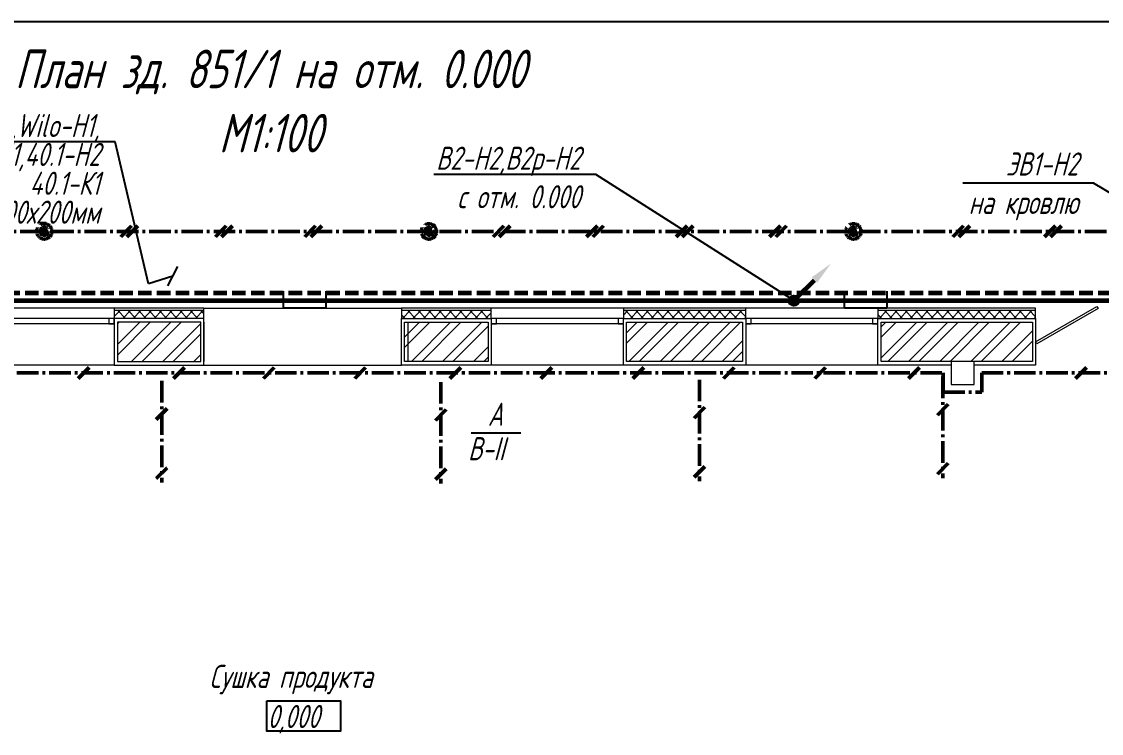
# Model space of a CAD drawing. Header units: millimetres. Extents: x -10490 to 5162, y -5053 to 76.
# Drawn here: x -4984.9 to -4583.3, y -1178.4 to -913.9 of the extents above; entities that cross this region are included whole.
import ezdxf
from ezdxf import colors
from ezdxf.entities.mleader import LeaderData, LeaderLine
from ezdxf.math import Vec2, Vec3

# ---------------------------------------------------------------- set-up
doc = ezdxf.new("R2010")
doc.units = ezdxf.units.MM
doc.linetypes.add('gost5', pattern=[7, 5, -2, 0])
doc.linetypes.add('gost6', pattern=[12, 8, -1.5, 1, -1.5])
for name, color, linetype, lineweight in [('Заземление (Вновь)', 6, 'gost6', 50), ('КаБель контрольный (Вновь)', 142, 'gost5', 60), ('КаБель силовой (Вновь)', 1, 'Continuous', 60), ('Линия выноска', 137, 'Continuous', 25), ('Рамка толстая', 7, 'Continuous', 60), ('Рамка тонкая', 5, 'Continuous', 25), ('Строительный', 251, 'Continuous', 13), ('Текст', 2, 'Continuous', 25)]:
    doc.layers.add(name, color=color, linetype=linetype, lineweight=lineweight)
doc.styles.add('SIMPLEX', font='simplex.shx', dxfattribs={"width": 0.7, "oblique": 15})
doc.styles.add('СИМПЛЕКС', font='simplex.shx', dxfattribs={"width": 0.7, "oblique": 15, "height": 500})
pattern_1 = [(45, (-24521.441, 11720.4964), (-5.7787948, 5.7787948), []), (45, (-24517.5884, 11720.4964), (-5.7787948, 5.7787948), [])]
pattern_2 = [(45, (-24521.441, 11720.4964), (-1.92626494, 1.92626494), []), (135, (-24521.441, 11720.4964), (-1.92626494, -1.92626494), [])]

# ---------------------------------------------------------------- blocks, each defined once
blk = doc.blocks.new('_None')
blk = doc.blocks.new('_Oblique')
at = {"color": 0, "linetype": 'ByBlock', "lineweight": -2}
blk.add_line((-0.5, -0.5), (0.5, 0.5), dxfattribs=at)
blk = doc.blocks.new('A$C710D2D3C')
at = {"layer": 'Рамка тонкая'}
for p, q in [((0, 0), (0, 2)), ((0, 2), (5, 2)), ((5, 2), (5, 0))]:
    blk.add_line(p, q, dxfattribs=at)

msp = doc.modelspace()

# ---------------------------------------------------------------- hatches: boundary and pattern name
at = {"layer": 'Заземление (Вновь)'}
for points in [[(-4975.0221, -991.82369, 1), (-4977.8821, -991.82369, 1)], [(-4832.0221, -991.82369, 1), (-4834.8821, -991.82369, 1)], [(-4674.1501, -991.82369, 1), (-4677.0101, -991.82369, 1)]]:
    msp.add_hatch(color=256, dxfattribs=at).paths.add_polyline_path(points)
at = {"layer": 'КаБель силовой (Вновь)'}
msp.add_hatch(color=256, dxfattribs=at).paths.add_polyline_path([(-4696.26933, -1017.56369, 1), (-4699.12933, -1017.56369, 1)])
at = {"layer": 'Строительный', "ltscale": 100}
h = msp.add_hatch(dxfattribs=at)
h.set_pattern_fill('ANSI37', color=256, scale=0.858)
h.set_pattern_definition(pattern_2)
h.paths.add_polyline_path([(-4917.1071, -1021.28169), (-4950.4261, -1021.28169), (-4950.4261, -1024.14169), (-4917.1071, -1024.14169)])
h = msp.add_hatch(dxfattribs=at)
h.set_pattern_fill('ANSI37', color=256, scale=0.858)
h.set_pattern_definition(pattern_2)
h.paths.add_polyline_path([(-4810.2861, -1021.28169), (-4843.6051, -1021.28169), (-4843.6051, -1024.14169), (-4810.2861, -1024.14169)])
h = msp.add_hatch(dxfattribs=at)
h.set_pattern_fill('ANSI37', color=256, scale=0.858)
h.set_pattern_definition(pattern_2)
h.paths.add_polyline_path([(-4715.6201, -1021.28169), (-4761.0941, -1021.28169), (-4761.0941, -1024.14169), (-4715.6201, -1024.14169)])
h = msp.add_hatch(dxfattribs=at)
h.set_pattern_fill('ANSI37', color=256, scale=0.858)
h.set_pattern_definition(pattern_2)
h.paths.add_polyline_path([(-4607.7981, -1021.28169), (-4666.4281, -1021.28169), (-4666.4281, -1024.14169), (-4607.7981, -1024.14169)])
h = msp.add_hatch(dxfattribs=at)
h.set_pattern_fill('ANSI32', color=256, scale=0.858)
h.set_pattern_definition(pattern_1)
h.paths.add_polyline_path([(-4918.2511, -1025.57169), (-4949.2821, -1025.57169), (-4949.2821, -1040.15769), (-4918.2511, -1040.15769)])
h = msp.add_hatch(dxfattribs=at)
h.set_pattern_fill('ANSI32', color=256, scale=0.858)
h.set_pattern_definition(pattern_1)
h.paths.add_polyline_path([(-4811.4301, -1025.57169), (-4842.4611, -1025.57169), (-4842.4611, -1040.15769), (-4811.4301, -1040.15769)])
h = msp.add_hatch(dxfattribs=at)
h.set_pattern_fill('ANSI32', color=256, scale=0.858)
h.set_pattern_definition(pattern_1)
h.paths.add_polyline_path([(-4716.7641, -1025.57169), (-4759.9501, -1025.57169), (-4759.9501, -1040.15769), (-4716.7641, -1040.15769)])
h = msp.add_hatch(dxfattribs=at)
h.set_pattern_fill('ANSI32', color=256, scale=0.858)
h.set_pattern_definition(pattern_1)
h.paths.add_polyline_path([(-4608.9421, -1025.57169), (-4665.2841, -1025.57169), (-4665.2841, -1040.15769), (-4608.9421, -1040.15769)])

# ---------------------------------------------------------------- linework, layer by layer
at = {"layer": 'Заземление (Вновь)'}
for p, q in [((-5405.4521, -991.82369), (-4379.2841, -991.82369)), ((-4943.99995, -989.80136), (-4948.0446, -993.84601)), ((-4941.71195, -989.80136), (-4945.7566, -993.84601)), ((-4908.78647, -989.80136), (-4912.83112, -993.84601)), ((-4906.49847, -989.80136), (-4910.54312, -993.84601)), ((-4875.54117, -989.80136), (-4879.58582, -993.84601)), ((-4873.25317, -989.80136), (-4877.29782, -993.84601)), ((-4805.49441, -989.80136), (-4809.53906, -993.84601)), ((-4803.20641, -989.80136), (-4807.25106, -993.84601)), ((-4770.71826, -989.80136), (-4774.76291, -993.84601)), ((-4768.43026, -989.80136), (-4772.47491, -993.84601)), ((-4737.43586, -989.80136), (-4741.48051, -993.84601)), ((-4735.14786, -989.80136), (-4739.19251, -993.84601)), ((-4702.69702, -989.80136), (-4706.74167, -993.84601)), ((-4700.40902, -989.80136), (-4704.45367, -993.84601)), ((-4634.57367, -989.80136), (-4638.61832, -993.84601)), ((-4632.28567, -989.80136), (-4636.33032, -993.84601)), ((-4600.45371, -989.80136), (-4604.49837, -993.84601)), ((-4598.16571, -989.80136), (-4602.21037, -993.84601)), ((-4959.81271, -1042.42536), (-4963.85736, -1046.47001)), ((-4924.36219, -1042.42536), (-4928.40684, -1046.47001)), ((-4890.92279, -1042.42536), (-4894.96744, -1046.47001)), ((-4856.98168, -1042.42536), (-4861.02633, -1046.47001)), ((-4821.57143, -1042.42536), (-4825.61608, -1046.47001)), ((-4787.76387, -1042.42536), (-4791.80852, -1046.47001)), ((-4753.49629, -1042.42536), (-4757.54094, -1046.47001)), ((-4719.84136, -1042.42536), (-4723.88601, -1046.47001)), ((-4685.90025, -1042.42536), (-4689.9449, -1046.47001)), ((-4650.97971, -1042.42536), (-4655.02436, -1046.47001)), ((-4588.89342, -1042.42536), (-4592.93807, -1046.47001)), ((-5142.6181, -1044.44769), (-4642.1181, -1044.44769)), ((-4932.78053, -1047.42378), (-4932.78053, -1085.12285)), ((-4829.00367, -1047.80608), (-4829.00367, -1085.50515)), ((-4732.80749, -1046.95089), (-4732.80749, -1084.64996)), ((-4642.32237, -1045.79366), (-4642.32237, -1083.49273)), ((-4642.1181, -1044.44769), (-4642.1181, -1051.59769)), ((-4627.8181, -1051.59769), (-4627.8181, -1044.44769)), ((-4627.8181, -1044.44769), (-4552.0281, -1044.44769)), ((-4642.1181, -1051.59769), (-4627.8181, -1051.59769)), ((-4640.30004, -1056.02274), (-4644.34469, -1060.06739)), ((-4930.75821, -1057.65286), (-4934.80286, -1061.69751)), ((-4826.98135, -1058.03516), (-4831.026, -1062.07981)), ((-4730.78517, -1057.17997), (-4734.82982, -1061.22462)), ((-4930.75821, -1079.65286), (-4934.80286, -1083.69751)), ((-4826.98135, -1080.03516), (-4831.026, -1084.07981)), ((-4730.78517, -1079.17997), (-4734.82982, -1083.22462)), ((-4640.30004, -1078.02274), (-4644.34469, -1082.06739))]:
    msp.add_line(p, q, dxfattribs=at)
for centre, radius in [((-4976.4521, -991.82369), 2.86), ((-4976.4521, -991.82369), 1.43), ((-4833.4521, -991.82369), 2.86), ((-4833.4521, -991.82369), 1.43), ((-4675.5801, -991.82369), 2.86), ((-4675.5801, -991.82369), 1.43)]:
    msp.add_circle(centre, radius, dxfattribs=at)
at = {"layer": 'КаБель контрольный (Вновь)'}
msp.add_line((-5382.5721, -1014.70369), (-4401.8781, -1014.70369), dxfattribs=at)
at = {"layer": 'КаБель силовой (Вновь)'}
for p, q in [((-4696.68817, -1016.55253), (-4690.05424, -1009.9186)), ((-5379.7121, -1017.56369), (-4405.0241, -1017.56369))]:
    msp.add_line(p, q, dxfattribs=at)
msp.add_circle((-4697.69933, -1017.56369), 1.43, dxfattribs=at)
msp.add_solid([(-4691.06541, -1008.90744), (-4689.04308, -1010.92977), (-4683.98727, -1003.85163)], dxfattribs=at)
at = {"layer": 'Рамка толстая', "color": 18, "lineweight": -2, "true_color": 0x000000}
msp.add_line((-5553.53407, -913.86798), (-4220.40907, -913.86798), dxfattribs=at)
at = {"layer": 'Строительный', "ltscale": 100}
for p, q in [((-4950.4261, -1020.42369), (-4999.6181, -1020.42369)), ((-4761.0941, -1020.42369), (-4810.2861, -1020.42369)), ((-4666.4281, -1020.42369), (-4715.6201, -1020.42369)), ((-4950.4261, -1024.14169), (-4999.6181, -1024.14169)), ((-4950.4261, -1026.14369), (-4999.6181, -1026.14369)), ((-4761.0941, -1024.14169), (-4810.2861, -1024.14169)), ((-4761.0941, -1026.14369), (-4810.2861, -1026.14369)), ((-4666.4281, -1024.14169), (-4715.6201, -1024.14169)), ((-4666.4281, -1026.14369), (-4715.6201, -1026.14369)), ((-4950.4261, -1041.58769), (-4999.6181, -1041.58769)), ((-4761.0941, -1041.58769), (-4810.2861, -1041.58769)), ((-4666.4281, -1041.58769), (-4715.6201, -1041.58769))]:
    msp.add_line(p, q, dxfattribs=at)
at = {"layer": 'Строительный'}
for p, q in [((-4917.1071, -1020.42369), (-4843.6051, -1020.42369)), ((-4917.1071, -1041.58769), (-4843.6051, -1041.58769))]:
    msp.add_line(p, q, dxfattribs=at)
at = {"layer": 'Строительный', "ltscale": 0.2}
for p, q in [((-4917.1071, -1025.5706), (-4917.1071, -1040.1566)), ((-4841.3171, -1025.5706), (-4841.3171, -1040.1566))]:
    msp.add_line(p, q, dxfattribs=at)
at = {"layer": 'Строительный', "ltscale": 100}
for points in [[(-4584.58224, -1020.45174), (-4607.3691, -1033.60774), (-4607.7981, -1032.86469), (-4585.01124, -1019.70869), (-4584.58224, -1020.45174)], [(-4917.1071, -1021.28169), (-4917.1071, -1020.42369), (-4950.4261, -1020.42369), (-4950.4261, -1021.28169)], [(-4917.1071, -1024.14169), (-4917.1071, -1021.28169), (-4950.4261, -1021.28169), (-4950.4261, -1024.14169)], [(-4810.2861, -1021.28169), (-4810.2861, -1020.42369), (-4843.6051, -1020.42369), (-4843.6051, -1021.28169)], [(-4810.2861, -1024.14169), (-4810.2861, -1021.28169), (-4843.6051, -1021.28169), (-4843.6051, -1024.14169)], [(-4715.6201, -1021.28169), (-4715.6201, -1020.42369), (-4761.0941, -1020.42369), (-4761.0941, -1021.28169)], [(-4715.6201, -1024.14169), (-4715.6201, -1021.28169), (-4761.0941, -1021.28169), (-4761.0941, -1024.14169)], [(-4607.7981, -1021.28169), (-4607.7981, -1020.42369), (-4666.4281, -1020.42369), (-4666.4281, -1021.28169)], [(-4607.7981, -1024.14169), (-4607.7981, -1021.28169), (-4666.4281, -1021.28169), (-4666.4281, -1024.14169)], [(-4639.2581, -1041.58769), (-4666.4281, -1041.58769), (-4666.4281, -1024.14169), (-4607.7981, -1024.14169), (-4607.7981, -1041.58769), (-4630.6781, -1041.58769)]]:
    msp.add_lwpolyline(points, dxfattribs=at)
for points in [[(-4952.4281, -1026.14369), (-4950.4261, -1026.14369), (-4950.4261, -1024.14169), (-4952.4281, -1024.14169)], [(-4950.4261, -1041.58769), (-4917.1071, -1041.58769), (-4917.1071, -1024.14169), (-4950.4261, -1024.14169)], [(-4949.2821, -1040.15769), (-4918.2511, -1040.15769), (-4918.2511, -1025.57169), (-4949.2821, -1025.57169)], [(-4843.6051, -1024.14169), (-4810.2861, -1024.14169), (-4810.2861, -1041.58769), (-4843.6051, -1041.58769)], [(-4842.4611, -1025.57169), (-4811.4301, -1025.57169), (-4811.4301, -1040.15769), (-4842.4611, -1040.15769)], [(-4810.2861, -1026.14369), (-4808.2841, -1026.14369), (-4808.2841, -1024.14169), (-4810.2861, -1024.14169)], [(-4763.0961, -1026.14369), (-4761.0941, -1026.14369), (-4761.0941, -1024.14169), (-4763.0961, -1024.14169)], [(-4761.0941, -1024.14169), (-4715.6201, -1024.14169), (-4715.6201, -1041.58769), (-4761.0941, -1041.58769)], [(-4759.9501, -1025.57169), (-4716.7641, -1025.57169), (-4716.7641, -1040.15769), (-4759.9501, -1040.15769)], [(-4715.6201, -1026.14369), (-4713.6181, -1026.14369), (-4713.6181, -1024.14169), (-4715.6201, -1024.14169)], [(-4668.4301, -1026.14369), (-4666.4281, -1026.14369), (-4666.4281, -1024.14169), (-4668.4301, -1024.14169)], [(-4665.2841, -1025.57169), (-4608.9421, -1025.57169), (-4608.9421, -1040.15769), (-4665.2841, -1040.15769)], [(-4639.2581, -1048.73769), (-4630.6781, -1048.73769), (-4630.6781, -1040.15769), (-4639.2581, -1040.15769)]]:
    msp.add_lwpolyline(points, close=True, dxfattribs=at)
at = {"layer": 'Текст'}
msp.add_line((-4817.72502, -1066.63444), (-4799.22328, -1066.63444), dxfattribs=at)
msp.add_lwpolyline([(-4893.75268, -1166.33487), (-4866.32657, -1166.33487), (-4866.32657, -1177.61152), (-4893.75268, -1177.61152)], close=True, dxfattribs=at)

# ---------------------------------------------------------------- block references
at = {"layer": 'КаБель силовой (Вновь)', "lineweight": 25, "xscale": 3.146000000000001, "yscale": 3.146000000000001, "zscale": 3.146000000000001, "rotation": 180}
for p in [(-4871.73484, -1014.05073), (-4663.1669, -1014.05073)]:
    msp.add_blockref('A$C710D2D3C', p, dxfattribs=at)

# ---------------------------------------------------------------- texts
at = {"layer": 'Текст', "style": 'SIMPLEX', "oblique": 15, "width": 0.7}
for s, p in [('А', (-4811.51402, -1064.08578)), ('В-II', (-4818.87873, -1076.88219)), ('0,000', (-4893.40954, -1176.39126))]:
    msp.add_text(s, height=8.58, dxfattribs=at).set_placement(p)
at = {"layer": 'Текст', "attachment_point": 5, "style": 'SIMPLEX'}
for s, insert, char_height, width in [('План зд. 851/1 на отм. 0.000\\PМ1:100', (-4892.3681, -943.37848), 14.3, 968.968), ('Сушка продукта', (-4884.71524, -1158.37662), 8.58, 200.2)]:
    msp.add_mtext(s, dxfattribs=dict(at, insert=insert, char_height=char_height, width=width))

# ---------------------------------------------------------------- leaders
at = {"layer": 'Линия выноска'}
ml = msp.add_multileader_mtext('Standard', dxfattribs=at)
ml.set_content('\\pxsm0.75;П1,GL,Wilo-Н1,\\PП2,П2р,В2,В2р,В3,В3р,ККБ1,ККБ2,В6,В6р,ЭВ1,Н1,Н2,ТП1,40.1-Н2\\P40.1-К1\\Pв лотке 100х200мм', color=2, style='СИМПЛЕКС')
ml.set_leader_properties()
ml.set_arrow_properties(name='OBLIQUE')
ml.build(insert=Vec2(0, 0))
ml.multileader.update_dxf_attribs({"text_left_attachment_type": 6, "text_right_attachment_type": 6, "dogleg_length": 0, "arrow_head_size": 5.72})
ctx = ml.context
ctx.base_point, ctx.char_height, ctx.arrow_head_size, ctx.landing_gap_size, ctx.plane_origin = Vec3(-5256.21283, -958.49882), 8.58, 5.72, 5.72, Vec3(-4789.31527, -1033.25654)
ctx.left_attachment, ctx.right_attachment, ctx.text_align_type = 6, 6, 2
notes = []
notes.append((ctx, [(1, (1, 1, 0), (-4950.04774, -958.49882), (-1, 0), 0, [(1, [(-4928.66841, -1008.42117), (-4937.74038, -1011.28117)], 0, [])])]))
ctx.mtext.insert, ctx.mtext.alignment, ctx.mtext.flow_direction = Vec3(-4955.76774, -948.20282), 3, 5
ml = msp.add_multileader_mtext('Standard', dxfattribs=at)
ml.set_content('В2-Н2,В2р-Н2\\Pс отм. 0.000', color=2, style='СИМПЛЕКС')
ml.set_leader_properties()
ml.set_arrow_properties(name='NONE')
ml.build(insert=Vec2(0, 0))
ml.multileader.update_dxf_attribs({"text_left_attachment_type": 6, "text_right_attachment_type": 6, "dogleg_length": 0, "arrow_head_size": 5.72})
ctx = ml.context
ctx.base_point, ctx.char_height, ctx.arrow_head_size, ctx.landing_gap_size, ctx.plane_origin = Vec3(-4852.71234, -970.64519), 8.58, 5.72, 5.72, Vec3(-4844.17129, -1142.95286)
ctx.left_attachment, ctx.right_attachment, ctx.text_align_type = 6, 6, 2
notes.append((ctx, [(1, (1, 1, 0), (-4771.34324, -970.64519), (-1, 0), 0, [(0, [(-4697.69933, -1017.56369)], 0, [])])]))
ctx.mtext.insert, ctx.mtext.alignment, ctx.mtext.flow_direction = Vec3(-4777.06324, -960.34919), 3, 5
ml = msp.add_multileader_mtext('Standard', dxfattribs=at)
ml.set_content('ЭВ1-Н2\\Pна кровлю', color=2, style='СИМПЛЕКС')
ml.set_leader_properties()
ml.set_arrow_properties(name='NONE')
ml.build(insert=Vec2(0, 0))
ml.multileader.update_dxf_attribs({"text_left_attachment_type": 6, "text_right_attachment_type": 6, "dogleg_length": 0, "arrow_head_size": 5.72})
ctx = ml.context
ctx.base_point, ctx.char_height, ctx.arrow_head_size, ctx.landing_gap_size, ctx.plane_origin = Vec3(-4645.81149, -973.92522), 8.58, 5.72, 5.72, Vec3(-4659.0913, -1142.95286)
ctx.left_attachment, ctx.right_attachment, ctx.text_align_type = 6, 6, 2
notes.append((ctx, [(1, (1, 1, 0), (-4586.26325, -973.92522), (-1, 0), 0, [(0, [(-4512.61934, -1017.56369)], 0, [])])]))
ctx.mtext.insert, ctx.mtext.alignment, ctx.mtext.flow_direction = Vec3(-4591.98325, -962.48522), 3, 5
for ctx, leaders in notes:
    for number, flags, end, landing, length, lines in leaders:
        leader = LeaderData()
        leader.index, (leader.has_last_leader_line, leader.has_dogleg_vector, leader.attachment_direction) = number, flags
        leader.last_leader_point, leader.dogleg_vector, leader.dogleg_length = Vec3(end), Vec3(landing), length
        for number, points, colour, breaks in lines:
            line = LeaderLine()
            line.index, line.vertices, line.color, line.breaks = number, Vec3.list(points), colors.encode_raw_color(colour), breaks
            leader.lines.append(line)
        ctx.leaders.append(leader)

doc.saveas('drawing.dxf')
